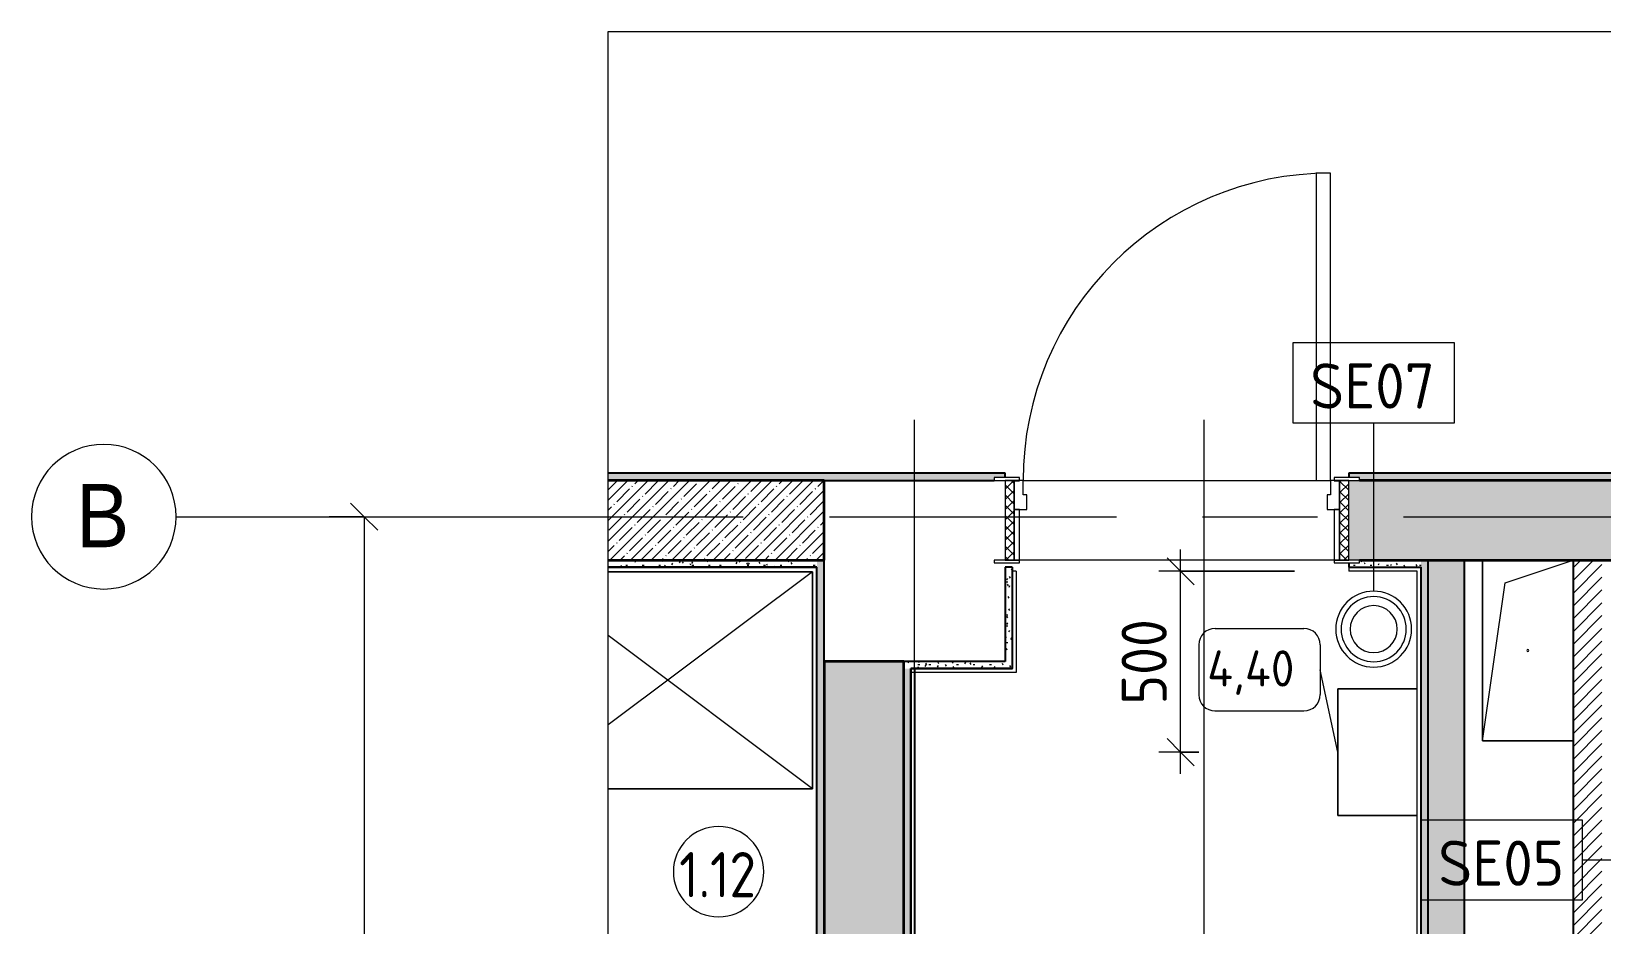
# Model space of a CAD drawing. Header units: millimetres. Extents: x 3991 to 282775, y -8553 to 29560.
# Drawn here: x 11530 to 15871, y 6672 to 9142 of the extents above; entities that cross this region are included whole.
import ezdxf

# ---------------------------------------------------------------- set-up
doc = ezdxf.new("R2010")
doc.units = ezdxf.units.MM
doc.linetypes.add('Осевая', pattern=[1587.5, 317.5, -238.125, 793.75, -238.125])
for name, color, linetype, lineweight in [('A-ANNO-DIMS', 7, 'Continuous', 9), ('A-ANNO-DIMS-50', 7, 'Continuous', 9), ('A-AREA-IDEN', 7, 'Continuous', 9), ('A-DETL-GENF', 7, 'Continuous', 9), ('A-DOOR', 7, 'Continuous', 9), ('A-DOOR-1', 7, 'Continuous', 15), ('A-DOOR-FRAM', 7, 'Continuous', 15), ('A-DOOR-FRAM-1', 7, 'Continuous', 9), ('A-GENM', 7, 'Continuous', 9), ('A-WALL', 7, 'Continuous', 9), ('I-FURN', 7, 'Continuous', 9), ('I-FURN-IDEN', 7, 'Continuous', 9), ('I-WALL', 7, 'Continuous', 9), ('P-SANR-FIXT-IDEN', 7, 'Continuous', 9), ('Оси', 7, 'Continuous', 9), ('Оси-1', 7, 'Continuous', 20), ('Оси-2', 7, 'Осевая', 9)]:
    doc.layers.add(name, color=color, linetype=linetype, lineweight=lineweight)
for name, color, linetype, lineweight, true_color in [('A-WALL-1', 7, 'Continuous', 25, 0x3c3c3c), ('A-WALL-2', 7, 'Continuous', 35, 0x3c3c3c), ('A-WALL-FNSH-1', 7, 'Continuous', 15, 0x3c3c3c), ('P-SANR-FIXT-1', 7, 'Continuous', 15, 0x4994b4)]:
    doc.layers.add(name, color=color, linetype=linetype, lineweight=lineweight, true_color=true_color)
doc.styles.add('Arial', font='arial.ttf', dxfattribs={"width": 0.9, "height": 175})
doc.styles.add('GOST Common', font='GOST_Common.ttf', dxfattribs={"height": 100})
doc.styles.add('GOST Common_1', font='GOST_Common.ttf', dxfattribs={"height": 125})
doc.styles.add('GOST Common_2', font='GOST_Common.ttf', dxfattribs={"width": 0.9, "height": 125})
doc.styles.add('ISOCPEUR', font='isocpeur.ttf', dxfattribs={"width": 0.9, "height": 125})
doc.dimstyles.new('ISO-2_5_0_9К_БОЛЬШОЙ', dxfattribs={"dimscale": 304.8, "dimtxt": 124.497647, "dimasz": 0.246063, "dimexe": 0.19685, "dimexo": 0.492126, "dimgap": 0, "dimtad": 1, "dimdec": 0, "dimrnd": 10, "dimzin": 0, "dimdsep": 46, "dimtxsty": 'ISOCPEUR', "dimblk1": 'OBLIQUE', "dimblk2": 'OBLIQUE', "dimsah": 1, "dimcen": 0.09, "dimdle": 0.19685, "dimazin": 0, "dimtfac": 1, "dimtdec": 4, "dimtix": 1, "dimtmove": 0, "dimatfit": 3, "dimfxl": 1, "dimtvp": 1, "dimtolj": 1, "dimtzin": 0, "dimarcsym": 2})
pattern_1 = [(45, (-51688.46, 0), (-28.51196, 28.51196), []), (45, (-51659.95, 0), (-28.51196, 28.51196), [50.403, -10.081, 1.676, -8.404])]
pattern_2 = [(0, (-51688.461, 0), (60.96, 15.24), [5.029, -40.691, 5.029, -40.691, -243.84]), (0, (-51688.461, 0), (60.96, 15.24), [-91.44, 5.029, -86.411, 5.029, -40.691, -106.68]), (0, (-51688.461, 0), (60.96, 15.24), [-228.6, 5.029, -25.451, 5.029, -71.171]), (120, (-51665.601, 7.62), (-43.678227, 45.1729086), [5.029, -40.691, 5.029, -40.691, -243.84]), (120, (-51665.601, 7.62), (-43.678227, 45.1729086), [-91.44, 5.029, -86.411, 5.029, -40.691, -106.68]), (120, (-51665.601, 7.62), (-43.678227, 45.1729086), [-228.6, 5.029, -25.451, 5.029, -71.171]), (240, (-51657.981, 38.1), (-17.281773, -60.4129086), [5.029, -40.691, 5.029, -40.691, -243.84]), (240, (-51657.981, 38.1), (-17.281773, -60.4129086), [-91.44, 5.029, -86.411, 5.029, -40.691, -106.68]), (240, (-51657.981, 38.1), (-17.281773, -60.4129086), [-228.6, 5.029, -25.451, 5.029, -71.171])]

# ---------------------------------------------------------------- blocks, each defined once
blk = doc.blocks.new('110_Дверь_СКБ_1Ст_Внутренняя1 - Д-7_л__950x2100h_Туалет-21784696-Фрагмент 1_6')
at = {"layer": 'A-DOOR'}
h = blk.add_hatch(dxfattribs=at)
h.set_pattern_fill('FP_16', color=256, style=0, pattern_type=2)
h.set_pattern_definition([(135, (1826.41, 174.685), (-14.14214, -14.14214), []), (225, (1826.41, 174.685), (14.14214, -14.14214), [])])
h.paths.add_polyline_path([(487.5, -110), (487.5, 110), (462.5, 110), (462.5, -110)])
at = {"layer": 'A-DOOR-FRAM-1'}
h = blk.add_hatch(dxfattribs=at)
h.set_pattern_fill('FP_17', color=256, style=0, pattern_type=2)
h.set_pattern_definition([(45, (-296.384, 174.685), (-14.1421, 14.1421), []), (135, (-296.384, 174.685), (-14.1421, -14.1421), [])])
h.paths.add_polyline_path([(-437.5, -110), (-437.5, 110), (-462.5, 110), (-462.5, -110)])
at = {"layer": 'A-DOOR'}
blk.add_arc((437.5, 110), 850, 90, 180, dxfattribs=at)
at = {"layer": 'A-DOOR-1'}
for p, q in [((437.5, 960), (397.5, 960)), ((397.5, 960), (397.5, 110)), ((437.5, 110), (437.5, 960)), ((397.5, 110), (437.5, 110))]:
    blk.add_line(p, q, dxfattribs=at)
at = {"layer": 'A-DOOR-FRAM'}
for p, q in [((-422.5, 118), (-492.5, 118)), ((-492.5, 118), (-492.5, 110)), ((-492.5, 110), (-422.5, 110)), ((-437.5, 110), (-462.5, 110)), ((-462.5, 110), (-462.5, -110)), ((-412.5, 110), (-437.5, 110)), ((-437.5, 110), (-437.5, 30)), ((-437.5, -110), (-437.5, 110)), ((-422.5, 110), (-437.5, 110)), ((-437.5, 110), (-437.5, 109)), ((-437.5, 109), (-422.5, 109)), ((-422.5, 110), (-422.5, 118)), ((-422.5, 109), (-422.5, 110)), ((-412.5, 70), (-412.5, 110)), ((437.5, 110), (437.5, 70)), ((462.5, 110), (437.5, 110)), ((517.5, 118), (447.5, 118)), ((447.5, 118), (447.5, 110)), ((462.5, 110), (447.5, 110)), ((447.5, 110), (447.5, 109)), ((447.5, 110), (517.5, 110)), ((447.5, 109), (462.5, 109)), ((462.5, 30), (462.5, 110)), ((487.5, 110), (462.5, 110)), ((462.5, 110), (462.5, -110)), ((462.5, 109), (462.5, 110)), ((487.5, -110), (487.5, 110)), ((517.5, 110), (517.5, 118)), ((-402.5, 70), (-412.5, 70)), ((-402.5, 30), (-402.5, 70)), ((437.5, 70), (427.5, 70)), ((427.5, 70), (427.5, 30)), ((-437.5, 30), (-402.5, 30)), ((-422.5, 30), (-437.5, 30)), ((-437.5, 30), (-437.5, -110)), ((-422.5, -110), (-422.5, 30)), ((427.5, 30), (462.5, 30)), ((462.5, 30), (447.5, 30)), ((447.5, 30), (447.5, -110)), ((462.5, -110), (462.5, 30)), ((-422.5, -110), (-492.5, -110)), ((-492.5, -110), (-492.5, -118)), ((-492.5, -118), (-422.5, -118)), ((-462.5, -110), (-437.5, -110)), ((-437.5, -110), (-422.5, -110)), ((-422.5, -118), (-422.5, -110)), ((447.5, -110), (462.5, -110)), ((517.5, -110), (447.5, -110)), ((447.5, -110), (447.5, -118)), ((447.5, -118), (517.5, -118)), ((462.5, -110), (487.5, -110)), ((517.5, -118), (517.5, -110))]:
    blk.add_line(p, q, dxfattribs=at)
blk = doc.blocks.new('GM_Отверстие прямоугольное _в плите_ - Отверстие-V14-Фрагмент 1_6')
at = {"layer": 'A-GENM'}
for p, q in [((-125, -250), (-125, 250)), ((-125, 250), (-125, -250)), ((-62.5, 187.5), (125, 250)), ((-125, -250), (-62.5, 187.5)), ((125, -250), (-125, -250)), ((-125, -250), (125, -250))]:
    blk.add_line(p, q, dxfattribs=at)
for start, end in [(360, 180), (180, 360)]:
    blk.add_arc((0, 0), 2.5, start, end, dxfattribs=at)
blk = doc.blocks.new('Шкаф параметрический - 1_44а-25574750-Фрагмент 1_6')
at = {"layer": 'I-FURN'}
for p, q in [((0, 600), (564.9, 176.3)), ((564.9, 600), (0, 600)), ((0, 600), (0, 0)), ((0, 0), (0, 600)), ((0, 600), (564.9, 600)), ((0, 0), (564.9, 423.7)), ((0, 0), (564.9, 0)), ((564.9, 0), (0, 0))]:
    blk.add_line(p, q, dxfattribs=at)
blk = doc.blocks.new('мусорная корзина - Round_ Metal-30590745-Фрагмент 1_6')
at = {"layer": 'P-SANR-FIXT-1'}
for radius, start, end in [(105, 0, 180), (90, 360, 180), (65, 0, 180), (105, 180, 360), (90, 180, 360), (65, 180, 360)]:
    blk.add_arc((0, 0), radius, start, end, dxfattribs=at)
blk = doc.blocks.new('DET_L_Линия разрыва - М100-30612328-Фрагмент 1_6')
at = {"layer": 'A-DETL-GENF'}
blk.add_line((5458.6, 0), (10317.2, 0), dxfattribs=at)
blk = doc.blocks.new('DET_L_Линия разрыва - М100-30612265-Фрагмент 1_6')
at = {"layer": 'A-DETL-GENF'}
blk.add_line((7751, 0), (4175.5, 0), dxfattribs=at)
blk = doc.blocks.new('Ось сетки - D8-29747960-Фрагмент 1_6')
at = {"layer": 'Оси-1'}
for start, end in [(360, 180), (180, 360)]:
    blk.add_arc((0, 0), 4, start, end, dxfattribs=at)
blk = doc.blocks.new('DIMBLOCK11-Фрагмент 1_6')
at = {"layer": 'A-ANNO-DIMS-50', "lineweight": 20}
for p, q in [((12450, 7800), (12412.5, 7837.5)), ((12450, 7800), (12487.5, 7762.5)), ((12450, 3600), (12412.5, 3637.5)), ((12450, 3600), (12487.5, 3562.5))]:
    blk.add_line(p, q, dxfattribs=at)
at = {"layer": 'A-ANNO-DIMS-50'}
for p, q in [((12353, 7800), (12510, 7800)), ((12450, 7800), (12353, 7800)), ((12450, 7800), (12450, 3600)), ((12353, 3600), (12510, 3600)), ((12450, 3600), (12353, 3600))]:
    blk.add_line(p, q, dxfattribs=at)
at = {"layer": 'A-ANNO-DIMS-50', "color": 0, "insert": (12286.7, 5536), "char_height": 125, "width": 393.604, "attachment_point": 1, "rotation": 90, "line_spacing_factor": 1.149209, "style": 'ISOCPEUR'}
blk.add_mtext('4200', dxfattribs=at)
blk = doc.blocks.new('_Oblique')
at = {"color": 0, "linetype": 'ByBlock', "lineweight": -2}
blk.add_line((-0.5, -0.5), (0.5, 0.5), dxfattribs=at)
blk = doc.blocks.new('Марка_Мебель - В прямоуг_Balcon_Марка-25523697-Фрагмент 1_6')
at = {"layer": 'I-FURN-IDEN'}
for p, q in [((-2.455, 2.278), (2.455, 2.278)), ((-3.355, 1.378), (-3.355, -1.384)), ((3.355, 1.378), (3.355, -1.378)), ((-2.461, -2.278), (2.455, -2.278))]:
    blk.add_line(p, q, dxfattribs=at)
for centre, radius, start, end in [((-2.455, 1.378), 0.9, 90, 180), ((2.455, 1.378), 0.9, 0, 90), ((-2.461, -1.384), 0.893, 180, 270), ((2.455, -1.378), 0.9, 270, 0)]:
    blk.add_arc(centre, radius, start, end, dxfattribs=at)
blk = doc.blocks.new('DIMBLOCK31-Фрагмент 1_6')
at = {"layer": 'A-ANNO-DIMS-50', "lineweight": 20}
for p, q in [((14706.9, 7649), (14669.4, 7686.5)), ((14706.9, 7649), (14744.4, 7611.5)), ((14706.9, 7149), (14669.4, 7186.5)), ((14706.9, 7149), (14744.4, 7111.5))]:
    blk.add_line(p, q, dxfattribs=at)
at = {"layer": 'A-ANNO-DIMS-50'}
for p, q in [((14706.9, 7089), (14706.9, 7709)), ((15021.5, 7649), (14646.9, 7649)), ((14706.9, 7649), (15021.5, 7649)), ((14757.5, 7149), (14646.9, 7149)), ((14706.9, 7149), (14757.5, 7149))]:
    blk.add_line(p, q, dxfattribs=at)
at = {"layer": 'A-ANNO-DIMS-50', "color": 0, "insert": (14543.6, 7280.5), "char_height": 125, "width": 284.429, "attachment_point": 1, "rotation": 90, "line_spacing_factor": 1.149209, "style": 'ISOCPEUR'}
blk.add_mtext('500', dxfattribs=at)
blk = doc.blocks.new('М_сантехническая_рамка1 - В рамке-30590747-Фрагмент 1_6')
at = {"layer": 'P-SANR-FIXT-IDEN'}
for p, q in [((4.293, 2.24), (-4.639, 2.24)), ((-4.639, 2.24), (-4.639, -2.178)), ((4.293, -2.178), (4.293, 2.24)), ((-4.639, -2.178), (4.293, -2.178))]:
    blk.add_line(p, q, dxfattribs=at)
blk = doc.blocks.new('Марка_Помещения - Номер-25198446-Фрагмент 1_6')
at = {"layer": 'A-AREA-IDEN'}
for start, end in [(360, 180), (180, 360)]:
    blk.add_arc((0, 0), 2.5, start, end, dxfattribs=at)

msp = doc.modelspace()

# ---------------------------------------------------------------- hatches: boundary and pattern name
at = {"layer": 'I-WALL'}
h = msp.add_hatch(dxfattribs=at)
h.set_pattern_fill('FP_13', color=256, style=0, pattern_type=2)
h.set_pattern_definition(pattern_2)
h.paths.add_polyline_path([(20561.5, 7900), (20561.5, 7908), (20591.5, 7908), (20591.5, 7920), (19971.5, 7920), (19971.5, 7908), (20001.5, 7908), (20001.5, 7900)])
h.paths.add_polyline_path([(18969.4, 7900), (18991.5, 7900), (18991.5, 7908), (19021.5, 7908), (19021.5, 7920), (17671.5, 7920), (17671.5, 7908), (17701.5, 7908), (17701.5, 7900), (18695.2, 7900)])
h.paths.add_polyline_path([(16541.5, 7900), (16541.5, 7908), (16571.5, 7908), (16571.5, 7920), (15171.5, 7920), (15171.5, 7908), (15201.5, 7908), (15201.5, 7900), (15954, 7900)])
h.paths.add_polyline_path([(14191.5, 7900), (14191.5, 7908), (14221.5, 7908), (14221.5, 7920), (13124.5, 7920), (13124.5, 7900)])
h = msp.add_hatch(dxfattribs=at)
h.set_pattern_fill('FP_4', color=256, style=0, pattern_type=2)
h.set_pattern_definition(pattern_1)
h.paths.add_polyline_path([(13721.5, 7680), (13721.5, 7900), (13124.5, 7900), (13124.5, 7680)])
h = msp.add_hatch(dxfattribs=at)
h.set_pattern_fill('FP_4', color=256, style=0, pattern_type=2)
h.set_pattern_definition(pattern_1)
h.paths.add_polyline_path([(20001.5, 7680), (20171.5, 7680), (20171.5, 7900), (19971.5, 7900), (19971.5, 7680)])
h.paths.add_polyline_path([(18969.4, 7680), (19021.5, 7680), (19021.5, 7900), (17671.5, 7900), (17671.5, 7680), (18731.5, 7680)])
h.paths.add_polyline_path([(16571.5, 7680), (16571.5, 7900), (15171.5, 7900), (15171.5, 7680), (16541.5, 7680)])
h = msp.add_hatch(dxfattribs=at)
h.set_pattern_fill('FP_13', color=256, style=0, pattern_type=2)
h.set_pattern_definition(pattern_2)
h.paths.add_polyline_path([(13700.5, 7660), (13701.5, 7660), (13701.5, 7680), (13124.5, 7680), (13124.5, 7660)])
h = msp.add_hatch(dxfattribs=at)
h.set_pattern_fill('FP_13', color=256, style=0, pattern_type=2)
h.set_pattern_definition(pattern_2)
h.paths.add_polyline_path([(13701.5, 140), (13721.5, 140), (13721.5, 7680), (13701.5, 7680), (13701.5, 141)])
h = msp.add_hatch(dxfattribs=at)
h.set_pattern_fill('FP_13', color=256, style=0, pattern_type=2)
h.set_pattern_definition(pattern_2)
h.paths.add_polyline_path([(14221.5, 7380), (14241.5, 7380), (14241.5, 7660), (14221.5, 7660), (14221.5, 7400)])
h = msp.add_hatch(dxfattribs=at)
h.set_pattern_fill('FP_13', color=256, style=0, pattern_type=2)
h.set_pattern_definition(pattern_2)
h.paths.add_polyline_path([(15371.5, 7660), (15371.5, 7680), (15201.5, 7680), (15201.5, 7672), (15171.5, 7672), (15171.5, 7660), (15358.5, 7660)])
h = msp.add_hatch(dxfattribs=at)
h.set_pattern_fill('FP_13', color=256, style=0, pattern_type=2)
h.set_pattern_definition(pattern_2)
h.paths.add_polyline_path([(15371.5, 3760), (15391.5, 3760), (15391.5, 7680), (15371.5, 7680), (15371.5, 3908.3)])
h = msp.add_hatch(dxfattribs=at)
h.set_pattern_fill('FP_15', color=256, style=0, pattern_type=2)
h.set_pattern_definition([(135, (-51688.46, 0), (-37.717076, -37.717076), [53.34, -8.89, 1.778, -8.89]), (135, (-51688.46, 37.694), (-37.717076, -37.717076), []), (50, (-51688.46, 0), (63.763904, -5.57885), [6.667, -73.342]), (355, (-51688.46, 0), (-12.334876, 66.869514), [5.334, -58.674]), (100.451, (-51683.15, -0.465), (51.43036, 61.29098), [5.667, -62.332]), (46.184, (-51688.46, 17.78), (94.87722, -14.71484), [10.001, -110.014]), (96.636, (-51680.56, 16.55), (83.09115, 86.5993), [8.5, -93.497]), (351.184, (-51688.46, 17.78), (83.09204, 86.59928), [8.001, -88.011]), (21, (-51679.57, 13.335), (53.064487, -35.792726), [6.667, -73.342]), (326, (-51679.57, 13.335), (21.63066, 64.46546), [5.334, -58.674]), (71.451, (-51675.15, 10.35), (74.69646, 28.672367), [5.667, -62.332]), (37.5, (-51688.461, 0), (1.080413, 29.594271), [1.676, -56.286, 1.676, -57.887, -58.896]), (37.5, (-51688.461, 0), (1.080413, 29.594271), [-117.526, 1.676, -57.22]), (7.5, (-51688.46, 0), (23.386368, 35.063507), [1.676, -32.283, 1.676, -54.953, -22.447]), (7.5, (-51688.46, 0), (23.386368, 35.063507), [-90.589, 1.676, -20.771]), (327.5, (-51708.286, 0), (47.456567, -2.005468), [1.676, -20.549, 1.676, -67.666, -92.011]), (327.5, (-51708.286, 0), (47.456567, -2.005468), [-91.567, 1.676, -90.335]), (317.5, (-51717.176, 0), (51.844948, 8.89904), [1.676, -27.216, 1.676, -44.374, -65.341]), (317.5, (-51717.176, 0), (51.844948, 8.89904), [-74.943, 1.676, -63.665])])
h.paths.add_polyline_path([(15391.5, 3980), (15491.5, 3980), (15491.5, 7680), (15391.5, 7680), (15391.5, 4111.4)])
h = msp.add_hatch(dxfattribs=at)
h.set_pattern_fill('FP_1', color=256, style=0, pattern_type=2)
h.set_pattern_definition([(45, (-51688.461, 0), (-17.6776695, 17.6776695), [])])
h.paths.add_polyline_path([(15791.5, 3980), (15871.5, 3980), (15871.5, 7680), (15791.5, 7680), (15791.5, 4720.5)])
h = msp.add_hatch(dxfattribs=at)
h.set_pattern_fill('FP_4', color=256, style=0, pattern_type=2)
h.set_pattern_definition(pattern_1)
h.paths.add_polyline_path([(13761, 400), (13941.5, 400), (13941.5, 7400), (13721.5, 7400), (13721.5, 400)])
h = msp.add_hatch(dxfattribs=at)
h.set_pattern_fill('FP_13', color=256, style=0, pattern_type=2)
h.set_pattern_definition(pattern_2)
h.paths.add_polyline_path([(14221.5, 7380), (14221.5, 7400), (13941.5, 7400), (13941.5, 7380), (13962.5, 7380)])
h = msp.add_hatch(dxfattribs=at)
h.set_pattern_fill('FP_13', color=256, style=0, pattern_type=2)
h.set_pattern_definition(pattern_2)
h.paths.add_polyline_path([(13941.5, 420), (13961.5, 420), (13961.5, 7380), (13941.5, 7380), (13941.5, 552.5)])

# ---------------------------------------------------------------- linework, layer by layer
at = {"layer": 'A-WALL'}
for p, q in [((13591.5, 7920), (13591.5, 7921)), ((13700.5, 7659), (13700.5, 7660))]:
    msp.add_line(p, q, dxfattribs=at)
at = {"layer": 'A-WALL-1'}
for p, q in [((14221.5, 7920), (13124.5, 7920)), ((13721.5, 7900), (14191.5, 7900)), ((14221.5, 7908), (14221.5, 7920)), ((16571.5, 7920), (15171.5, 7920)), ((15171.5, 7920), (15171.5, 7908)), ((15201.5, 7900), (16541.5, 7900)), ((13701.5, 7660), (13124.5, 7660)), ((13701.5, 140), (13701.5, 7660)), ((13721.5, 120), (13721.5, 7680)), ((14221.5, 7660), (14221.5, 7400)), ((14241.5, 7660), (14221.5, 7660)), ((14241.5, 7660), (14241.5, 7380)), ((15171.5, 7672), (15171.5, 7660)), ((15171.5, 7660), (15371.5, 7660)), ((15371.5, 3740), (15371.5, 7660)), ((15391.5, 3980), (15391.5, 7680)), ((15491.5, 3980), (15491.5, 7680)), ((15791.5, 7680), (15791.5, 3980)), ((14221.5, 7400), (13941.5, 7400)), ((13941.5, 7400), (13941.5, 552.5)), ((13961.5, 420), (13961.5, 7380)), ((14241.5, 7380), (13961.5, 7380))]:
    msp.add_line(p, q, dxfattribs=at)
at = {"layer": 'A-WALL-2'}
for p, q in [((13721.5, 7900), (13124.5, 7900)), ((13721.5, 7680), (13721.5, 7900)), ((16541.5, 7900), (15201.5, 7900)), ((13124.5, 7680), (13721.5, 7680)), ((15201.5, 7680), (16541.5, 7680)), ((13721.5, 7400), (13721.5, 400)), ((13941.5, 7400), (13721.5, 7400)), ((13941.5, 400), (13941.5, 7400))]:
    msp.add_line(p, q, dxfattribs=at)
at = {"layer": 'A-WALL-FNSH-1'}
for p, q in [((14221.5, 7921), (13124.5, 7921)), ((14221.5, 7920), (14221.5, 7921)), ((16571.5, 7921), (15171.5, 7921)), ((15171.5, 7921), (15171.5, 7920)), ((13124.5, 7659), (13700.5, 7659)), ((13700.5, 7659), (13700.5, 141)), ((14242.5, 7659), (14241.5, 7659)), ((14242.5, 7379), (14242.5, 7659)), ((15171.5, 7660), (15171.5, 7659)), ((15171.5, 7659), (15370.5, 7659)), ((15370.5, 7659), (15370.5, 3739)), ((13962.5, 421), (13962.5, 7379)), ((13962.5, 7379), (14242.5, 7379))]:
    msp.add_line(p, q, dxfattribs=at)
at = {"layer": 'I-FURN'}
for p, q in [((15141.5, 7324), (15141.5, 6974)), ((15360.5, 7324), (15141.5, 7324)), ((15141.5, 7324), (15360.5, 7324)), ((15141.5, 6974), (15141.5, 7324)), ((15141.5, 6974), (15360.5, 6974)), ((15360.5, 6974), (15141.5, 6974))]:
    msp.add_line(p, q, dxfattribs=at)
at = {"layer": 'I-FURN-IDEN'}
msp.add_line((15141.5, 7149), (15092.7, 7376.8), dxfattribs=at)
at = {"layer": 'I-WALL'}
for p, q in [((14271.5, 7900), (15081.5, 7900)), ((14252.5, 7649), (14241.5, 7649)), ((14252.5, 7649), (14252.5, 7369)), ((15131.5, 7680), (14261.5, 7680)), ((15171.5, 7659), (15171.5, 7649)), ((15360.5, 7649), (15171.5, 7649)), ((15360.5, 3729), (15360.5, 7649)), ((13972.5, 7380), (13972.5, 526.5)), ((14252.5, 7369), (13961.5, 7369))]:
    msp.add_line(p, q, dxfattribs=at)
at = {"layer": 'P-SANR-FIXT-IDEN'}
for p, q in [((15240.5, 7594), (15240.5, 8059.6)), ((15943.2, 6850.5), (15818, 6850.5))]:
    msp.add_line(p, q, dxfattribs=at)
at = {"layer": 'Оси'}
for p, q in [((13971.5, 6817.9), (13971.5, 8067.9)), ((14771.5, 6817.9), (14771.5, 8067.9)), ((11930.2, 7800), (13180.2, 7800))]:
    msp.add_line(p, q, dxfattribs=at)
at = {"layer": 'Оси-2'}
for p, q in [((13180.2, 7800), (18374.4, 7800)), ((13971.5, -656.3), (13971.5, 6817.9)), ((14771.5, -656.3), (14771.5, 6817.9))]:
    msp.add_line(p, q, dxfattribs=at)

# ---------------------------------------------------------------- block references
at = {"layer": 'A-AREA-IDEN', "xscale": 49.99999999999998, "yscale": 49.99999999999998, "zscale": 49.99999999999998}
msp.add_blockref('Марка_Помещения - Номер-25198446-Фрагмент 1_6', (13429.7, 6818.4), dxfattribs=at)
at = {"layer": 'A-DETL-GENF'}
for name, p, rotation in [('DET_L_Линия разрыва - М100-30612265-Фрагмент 1_6', (20875.6, 9141.8), 180), ('DET_L_Линия разрыва - М100-30612328-Фрагмент 1_6', (13124.5, -1175.5), 90.00000000000031)]:
    msp.add_blockref(name, p, dxfattribs=dict(at, rotation=rotation))
at = {"layer": 'A-DOOR'}
msp.add_blockref('110_Дверь_СКБ_1Ст_Внутренняя1 - Д-7_л__950x2100h_Туалет-21784696-Фрагмент 1_6', (14684, 7790), dxfattribs=at)
at = {"layer": 'A-GENM'}
msp.add_blockref('GM_Отверстие прямоугольное _в плите_ - Отверстие-V14-Фрагмент 1_6', (15666.5, 7430), dxfattribs=at)
at = {"layer": 'I-FURN', "rotation": 180}
msp.add_blockref('Шкаф параметрический - 1_44а-25574750-Фрагмент 1_6', (13689.4, 7647.7), dxfattribs=at)
at = {"layer": 'I-FURN-IDEN', "xscale": 49.99999999999998, "yscale": 49.99999999999998, "zscale": 49.99999999999998}
msp.add_blockref('Марка_Мебель - В прямоуг_Balcon_Марка-25523697-Фрагмент 1_6', (14924.9, 7376.8), dxfattribs=at)
at = {"layer": 'P-SANR-FIXT-1'}
msp.add_blockref('мусорная корзина - Round_ Metal-30590745-Фрагмент 1_6', (15240.5, 7489), dxfattribs=at)
at = {"layer": 'P-SANR-FIXT-IDEN', "xscale": 49.99999999999998, "yscale": 49.99999999999998, "zscale": 49.99999999999998}
for p in [(15249.2, 8168.5), (15603.3, 6849)]:
    msp.add_blockref('М_сантехническая_рамка1 - В рамке-30590747-Фрагмент 1_6', p, dxfattribs=at)
at = {"layer": 'Оси-1', "xscale": 49.99999999999998, "yscale": 49.99999999999998, "zscale": 49.99999999999998, "rotation": 269.9999999999994}
msp.add_blockref('Ось сетки - D8-29747960-Фрагмент 1_6', (11730.2, 7800), dxfattribs=at)

# ---------------------------------------------------------------- texts
at = {"layer": 'A-AREA-IDEN', "insert": (13320.7, 6872.7), "char_height": 125, "width": 274.177, "attachment_point": 1, "style": 'GOST Common_2'}
msp.add_mtext('1.12', dxfattribs=at)
at = {"layer": 'I-FURN-IDEN', "insert": (14780.2, 7430.3), "char_height": 100, "width": 332.7, "attachment_point": 1, "style": 'GOST Common'}
msp.add_mtext('4,40', dxfattribs=at)
at = {"layer": 'P-SANR-FIXT-IDEN', "char_height": 125, "width": 444.937, "attachment_point": 1, "style": 'GOST Common_1'}
for s, insert in [('SE07', (15064.9, 8223.9)), ('SE05', (15419, 6904.4))]:
    msp.add_mtext(s, dxfattribs=dict(at, insert=insert))
at = {"layer": 'Оси', "insert": (11653.8, 7890.5), "char_height": 175, "width": 180.38, "attachment_point": 1, "style": 'Arial'}
msp.add_mtext('\\fArial|b0|i0|c204|p34|;\\W.9;В', dxfattribs=at)

# ---------------------------------------------------------------- dimensions: what is measured, and where the dimension line sits
at = {"layer": 'A-ANNO-DIMS'}
for base, p1, p2, override, picture, middle in [((12450, 3600), (12503, 7800), (12503, 3600), {"dimpost": '<>', "dimfxl": 4200}, 'DIMBLOCK11-Фрагмент 1_6', (12387.5, 5700)), ((14706.9, 7649), (14907.5, 7149), (15171.5, 7649), {"dimpost": '<>', "dimfxl": 565.438662}, 'DIMBLOCK31-Фрагмент 1_6', (14644.4, 7399))]:
    dim = msp.add_linear_dim(base=base, p1=p1, p2=p2, angle=90, dimstyle='ISO-2_5_0_9К_БОЛЬШОЙ', override=override, dxfattribs=at)
    dim.commit()
    dim.dimension.update_dxf_attribs({"geometry": picture, "text_midpoint": middle})

doc.saveas('drawing.dxf')
